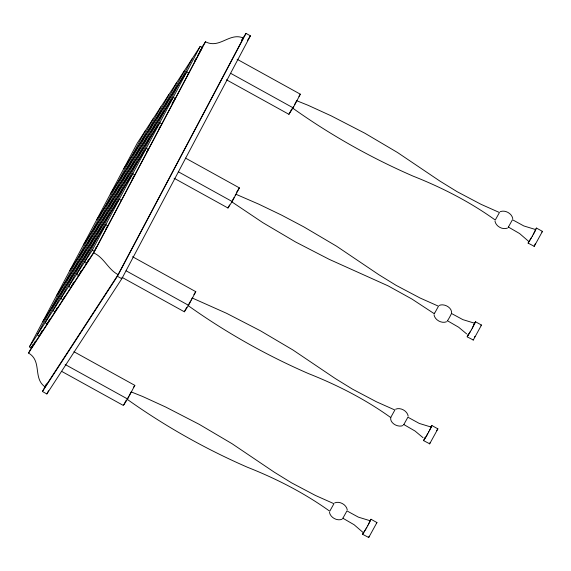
<?xml version="1.0" encoding="UTF-8"?>
<svg xmlns="http://www.w3.org/2000/svg" width="571" height="571" viewBox="0 0 571 571"><rect width="100%" height="100%" fill="white"/><g stroke="black" fill="none" stroke-linecap="round" stroke-linejoin="round"><path stroke-width="0.86" d="M131.137 391.87L142.736 396.531L165.611 406.995L199.322 424.389L231.99 443.674L274.33 472.217L291.581 482.852L315.52 495.492L333.935 503.701L329.752 511.223C304.436 493.037 276.507 478.748 247.557 467.299C205.167 448.849 164.691 426.002 127.026 399.186M296.649 100.696L308.24 105.357L331.123 115.82L364.833 133.214L397.495 152.5L439.834 181.043L457.085 191.67L481.032 204.318L499.447 212.519L495.264 220.049C469.94 201.856 442.018 187.573 413.069 176.118C370.679 157.667 330.202 134.827 292.538 108.012M365.14 530.216L363.456 532.814L354.091 524.72L342.843 518.211M369.708 521.801L370.151 520.752L358.317 517.119L346.954 510.895L342.771 518.418M390.771 417.322C389.451 423.161 398.044 427.779 402.983 425.538M192.156 297.969L226.559 313.301L260.269 330.695L292.93 349.98L335.27 378.523L352.528 389.158L376.467 401.798L394.882 410.007L390.7 417.529C365.383 399.343 337.454 385.054 308.504 373.605C266.371 355.262 226.116 332.593 188.658 305.97M231.59 201.706L262.867 222.676L295.528 241.954L329.239 259.355L388.123 285.871L411.827 298.976L434.317 313.743L434.595 313.086M235.166 195.496L235.773 194.183L258.77 204.161L281.51 215.089L303.886 226.908L336.547 246.194L378.887 274.737L396.138 285.364L420.085 298.012L438.499 306.213L434.317 313.743M369.744 521.03L370.986 519.253L376.939 522.551L368.73 537.497L362.621 534.306L363.177 532.993M370.986 519.253L368.488 524.185M423.032 437.686L415.038 431.026L403.79 424.517M430.655 428.107L431.098 427.058L419.264 423.425L407.901 417.201L403.718 424.724M368.58 537.596L369.13 536.283M466.643 333.899L458.656 327.24L447.407 320.731M430.691 427.336L431.933 425.559L437.886 428.857L429.678 443.803L423.568 440.612L424.781 437.978M431.933 425.559L430.127 429.164M429.528 443.903L430.077 442.589M474.308 323.55L475.543 321.773L481.503 325.063L473.288 340.016L467.185 336.819L468.398 334.185M451.44 313.458L462.874 319.639L474.715 323.265L472.246 328.204M475.543 321.773L471.382 329.902M531.458 237.636L528.96 241.633L519.603 233.546L508.354 227.037M473.145 340.116L473.28 339.702M535.255 229.856L536.49 228.079L542.45 231.369L534.235 246.322L528.132 243.125L528.682 241.819M508.283 227.244L512.465 219.714L523.821 225.945L535.662 229.571L535.22 230.627M536.49 228.079L533.193 234.517M534.092 246.422L535.305 243.788M95.029 249.741L96.021 247.379M468.456 334.278L468.013 335.327L470.511 331.33M424.838 438.064L424.403 439.12L425.388 437.693M130.93 392.32L129.125 395.732M191.877 298.626L191.121 300.118M296.442 101.146L294.636 104.557M369.772 521.887L367.681 525.691M474.358 337.482L474.929 336.376M429.435 430.491L430.72 428.193M535.277 230.713L532.329 236.208M29.414 346.875L137.318 143.071L200.221 46.372L202.277 47.514L94.365 251.319L31.469 348.01L29.414 346.875L92.309 250.184L200.221 46.372M145.184 130.98L37.272 334.792L39.328 335.926L42.19 330.516M201.599 47.757L205.489 41.776C219.685 49.185 229.535 31.997 243.382 38.043L118.111 274.637L45.102 386.881C32.654 378.423 42.354 361.108 28.55 353.064L33.139 344.399M33.104 344.92L31.469 348.01L35.388 341.108M153.049 118.896L45.138 322.701L47.193 323.836L49.641 319.203M160.908 106.806L52.996 310.617L55.052 311.752L57.093 307.89M168.773 94.722L60.861 298.526L62.917 299.661L64.552 296.577M176.632 82.638L68.72 286.442L70.775 287.577L73.638 282.174M184.497 70.547L76.585 274.358L78.641 275.493L81.089 270.861M192.356 58.463L84.444 262.267L86.499 263.402L88.548 259.541M28.55 353.064L93.708 252.896L205.489 41.776M241.669 40.091L246.022 33.404L250.419 35.83L121.816 278.719L46.858 393.954L42.461 391.52L46.208 384.447M45.102 386.881L46.765 383.741M46.858 393.954L48.521 390.807M42.461 391.52L117.419 276.285L246.022 33.404M123.807 404.725L126.212 400.178M174.098 178.231L227.965 208.001L229.571 204.968M61.732 371.4L123.4 405.481L127.611 399.015L134.835 385.368L73.944 351.722M227.965 208.001L232.176 201.527L239.399 187.888L185.532 158.117M121.894 277.278L184.347 311.787L186.76 307.241M226.459 79.79L288.912 114.307L291.724 109.004M184.347 311.787L188.558 305.321L195.782 291.681L132.543 256.729M288.912 114.307L293.123 107.833L300.346 94.194L237.108 59.248M428.628 431.997L429.856 429.849M234.231 197.266L232.211 200.821M190.614 301.053L188.052 305.449M366.818 527.39L367.902 525.42M428.85 431.726L426.687 435.623M471.382 329.781L467.185 336.819M365.74 529.317L366.818 527.269M532.329 236.094L528.132 243.125M427.765 433.575L425.673 437.379M194.433 61.311L196.174 58.242M197.916 55.18L200.963 49.813M128.589 396.695L127.647 398.301M365.947 528.81L362.621 534.306M293.159 107.127L293.587 106.392M426.087 436.522L423.568 440.612M473.723 324.685L474.715 323.265M436.651 430.627L437.886 428.857M199.5 51.775L200.885 49.641M123.836 168.545L186.731 71.853L188.787 72.988L187.395 75.122M110.346 194.019L173.241 97.327L175.297 98.462L172.057 103.437M96.856 219.5L159.752 122.801L161.807 123.936M159.031 128.204L159.959 126.783M83.366 244.973L146.262 148.282L148.317 149.416L146.469 152.257M69.876 270.447L132.779 173.755L134.827 174.89L132.058 179.158M56.386 295.921L119.289 199.229L121.338 200.364M42.904 321.402L105.799 224.703L107.855 225.845L105.999 228.685M241.933 40.277L243.382 38.043M247.514 40.291L250.419 35.83M236.594 192.199L239.399 187.888M298.94 96.349L300.346 94.194M133.436 387.531L134.835 385.368M193.912 294.55L195.782 291.681M541.879 232.076L542.45 231.369M480.932 325.77L481.503 325.063M430.641 427.622L431.098 427.058M376.375 523.25L376.939 522.551M439.142 305.464C444.038 303.108 452.496 307.633 451.518 313.408C450.312 316.006 448.942 318.575 447.336 320.938M500.182 211.713C505.05 209.636 511.937 213.433 512.758 218.657M507.54 228.05C502.68 230.134 495.785 226.33 494.964 221.105M446.593 321.744C441.733 323.821 434.838 320.024 434.017 314.799M395.624 409.193C400.485 407.116 407.38 410.913 408.194 416.145M334.677 502.887C339.538 500.81 346.433 504.607 347.254 509.839M342.036 519.232C337.168 521.309 330.274 517.512 329.46 512.28M230.67 73.324L293.123 107.833M178.309 171.757L232.176 201.527M92.309 250.184L94.365 251.319M126.105 270.804L188.558 305.321M117.419 276.285L121.816 278.719M65.158 364.498L127.611 399.015M93.708 252.896C104.215 257.671 108.012 269.441 118.111 274.637"/></g></svg>
